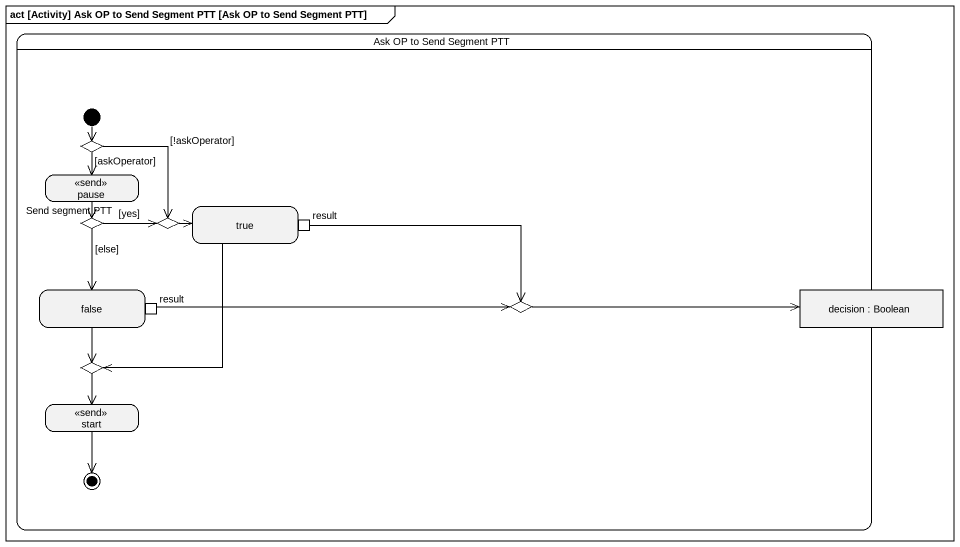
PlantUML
@startuml
mainframe act [Activity] Ask OP to Send Segment PTT [Ask OP to Send Segment PTT]
hide empty description
state "Ask OP to Send Segment PTT" as Ask_OP_to_Send_Segment_PTT {
  state pause <<send>>
  state choice1 <<choice>>
  state "Send segment PTT" as Send_segment_PTT <<choice>>
  state choice2 <<choice>>
  state true {
    state result <<outputPin>>
  }
  state false {
    state "result" as result_2 <<outputPin>>
  }
  state choice3 <<choice>>
  state "decision : Boolean" as decision <<object>>
  state choice4 <<choice>>
  state "start" as start_ <<send>>
  [*] --> choice1
  start_ --> [*]
}
pause --> Send_segment_PTT
choice1 --> pause : [askOperator]
choice1 --> choice2 : [!askOperator]
Send_segment_PTT -right-> choice2 : [yes]
Send_segment_PTT --> false : [else]
choice2 -right-> true
true --> choice4
result -right-> choice3
false --> choice4
result_2 -right-> choice3
choice3 -right-> decision
choice4 --> start_
@enduml
